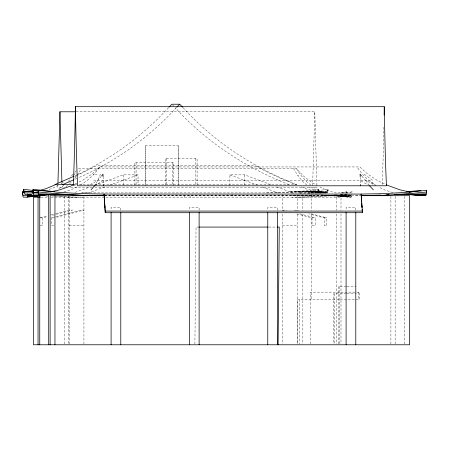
<?xml version="1.0" encoding="UTF-8"?>
<svg xmlns="http://www.w3.org/2000/svg" width="449" height="449" viewBox="0 0 449 449"><rect width="100%" height="100%" fill="white"/><g stroke="black" fill="none" stroke-linecap="round" stroke-linejoin="round"><path stroke-width="0.34" stroke-dasharray="2.25 1.68" d="M194.9 344.074L196.05 227.071L198.149 227.071M76.055 111.784L314.788 111.784L312.594 187.244M57.848 185.179L57.753 187.244L64.757 187.244M184.601 197.156L184.803 195.725M227.076 195.697L227.211 194.748M81.813 192.896L274.636 192.896A390.299 390.215 -90 0 0 328.051 189.237L326.967 192.486L326.423 192.896L320.042 192.896L306.785 191.465L319.497 192.486L320.042 192.896M318.195 193.064L327.512 192.902L328.051 189.237M100.486 174.195L97.742 180.526L94.924 185.201M77.222 175.093L81.325 168.397M73.933 175.093L76.201 171.748M80.5 185.033L87.168 180.526L94.049 174.195L99.874 166.944L359.817 166.944L367.883 174.195L377.424 180.526L385.82 184.618M101.25 176.305L97.742 180.526L87.836 185.785M74.646 178.287L76.88 175.649M68.214 181.491L70.437 179.056M73.047 174.201L70.095 176.917M74.854 172.264L76.207 170.816M168.504 107.659C142.221 136.429 110.039 159.799 74.607 175.969M176.362 107.659C148.973 137.585 115.247 161.803 78.008 177.922M99.874 166.944L91.809 174.195L82.274 180.526L78.67 182.277M65.885 186.801L68.955 184.174M69.472 183.731L71.52 181.98M63.954 185.05L61.232 187.244L57.685 189.276M94.576 185.785L103.259 180.526L103.13 177.361M58.275 185.134L54.66 187.244L47.28 190.292M61.289 183.383L63.702 181.98M75.073 184.034L78.07 182.569M76.975 186.947L70.936 189.854L63.865 192.043M74.904 176.474L76.145 175.901M76.762 175.61L96.412 165.771L255.144 165.771L269.215 173.022L282.848 179.353L297.221 185.156M74.831 179.319L77.374 178.202M75.022 192.397L90.019 186.947M94.582 185.291L123.273 174.869L138.045 174.869L138.045 185.639M87.836 193.104L104.791 186.947M109.354 185.291L138.045 174.869M40.208 217.692L47.611 215.75M50.978 214.863L55.014 213.803M55.687 213.623L69.152 210.087L72.362 210.087L50.821 215.75M40.174 217.872L42.739 217.872L47.454 216.631M53.65 225.651L51.702 225.651L51.702 217.872L55.064 216.985M55.738 216.811L81.32 210.087L83.924 210.087L55.648 217.518M340.634 193.042L346.751 191.863A305.786 6.494 -90 0 0 347.083 193.895M345.629 193.104L352.291 191.863L352.291 192.952M355.619 195.697L360.407 195.612M300.701 191.268L289.319 191.465L327.512 191.268L295.958 191.465M307.262 191.465L318.953 191.268L319.497 192.486L301.475 191.465M291.328 193.064L300.701 192.902M309.322 193.064L318.953 192.902L318.414 189.237A390.299 390.215 90 0 1 265.005 192.89M316.747 195.725L328.617 195.528M335.19 195.725L347.083 195.528A305.786 6.494 -90 0 0 347.756 197.15L351.286 197.156A305.786 6.494 -90 0 0 351.96 195.528L328.152 195.725M340.297 195.725L351.96 195.528M297.867 191.465L310.332 191.268M299.943 193.064L310.332 192.902M321.613 195.725L334.157 195.528M299.444 193.07L318.953 192.902M307.616 193.07L327.512 192.902M323.482 195.725L347.083 195.528M78.463 168.397L296.278 168.397L303.047 175.649L311.039 181.98L316.466 185.134M93.083 174.195L94.049 174.195M95.233 174.195L97.107 174.195M229.899 185.639L229.899 174.869L244.671 174.869L272.234 185.19M72.749 175.649L73.557 175.649M293.416 168.397L297.861 175.649L298.697 175.649M93.583 180.526L369.931 180.526L375.594 185.347L368.775 180.526L362.321 174.195L356.961 166.944M75.196 184.612L296.677 184.612C253.758 167.718 214.089 141.957 183.057 107.659M73.226 185.785L76.992 185.785M70.549 187.244L92.253 187.244M94.862 187.244L316.988 187.244L314.788 111.784M105.072 195.523L297.614 195.523A408.837 408.742 90 0 0 322.674 194.759M340.387 194.737L351.286 195.523A305.786 6.494 -90 0 0 351.96 193.895M104.078 195.697L360.586 195.697M104.797 195.725L340.409 195.725L351.286 197.156L338.4 195.725L351.623 196.746L333.472 195.725M40.859 197.156L47.869 197.156M50.962 197.156L340.999 197.156L340.999 210.446M282.41 194.529L282.41 210.087L286.962 210.441M298.523 210.441L294.572 210.087L295.919 210.441M51.702 217.872L53.65 217.872M312.027 217.872L315.232 217.872L315.232 225.651L312.027 225.651L312.027 217.872L296.542 213.803M324.195 217.872L326.793 217.872L326.793 225.651L324.195 225.651L324.195 217.872L308.71 213.803M40.174 225.651L42.739 225.651L42.739 217.872M69.152 225.651L83.924 225.651M282.41 225.651L297.176 225.651M268.766 227.071L276.455 227.071M346.392 286.378L338.742 286.378L338.742 344.08M346.993 286.378L356.035 286.378M346.392 293.809L333.624 293.809L333.624 344.08M346.993 293.809L356.035 293.809M340.617 194.737L347.419 195.113A305.786 6.494 -90 0 0 347.756 195.517M329.044 195.725L347.419 196.746L334.359 195.725L347.756 197.156M345.343 194.759L351.623 195.113L346.751 194.737M309.31 191.465L326.967 192.486L313.997 191.465L326.423 192.896L315.799 191.465L305.556 188.687L301.066 186.784M342.609 194.737L347.419 195.113M344.506 194.771L351.286 195.523L345.169 194.72M311.314 213.803L326.793 217.872M299.752 213.803L315.232 217.872M282.41 210.087L283.751 210.441M336.475 193.048L329.925 191.313L320.081 187.244M393.094 192.638L384.361 189.854L378.507 186.947M325.632 193.165L320.597 191.313L313.509 187.244M276.831 186.907L293.236 193.053M229.899 174.869L257.468 185.19M262.059 186.907L278.47 193.053M321.052 193.165L316.203 191.313L309.372 187.244M288.814 184.612C245.9 167.718 206.231 141.957 175.194 107.659M361.855 176.143L365.828 180.526L374.898 185.168M360.21 177.361L360.339 180.526L368.332 185.128M364.268 174.195L373.057 180.526M310.787 185.05L306.976 181.98L301.184 175.649L296.278 168.397M306.807 185.05L303.221 181.98L297.861 175.649M172.326 104.712L174.717 107.171M365.828 180.526L369.106 185.263M318.414 189.237L318.953 191.268M189.938 195.725L190.14 197.156M360.339 180.526L360.525 184.472M103.259 180.526L103.444 184.472M61.928 182.434L62.147 187.244M404.734 196.398L404.734 344.074M395.137 196.398L395.137 344.074M390.905 196.398L390.905 344.074M358.268 292.142L358.268 299.416M355.788 210.284L355.788 207.483L346.095 207.483L346.095 210.284M346.751 192.952L346.751 191.863A408.837 408.742 -90 0 1 336.688 193.092M340.999 213.943L340.999 344.08M339.343 286.378L339.343 344.08M336.374 197.156L336.374 210.446M336.374 213.943L336.374 344.08M334.224 293.809L334.224 344.776M311.808 194.529L311.808 210.564M311.808 214.05L311.808 299.416M310.343 344.08L310.343 292.142L359.733 292.142L359.733 299.416L297.805 299.416L297.805 344.08M302.851 194.529L302.851 210.598M302.851 214.094L302.851 344.08M299.27 299.416L299.27 344.08M297.176 194.529L297.176 210.087M297.176 214.151L297.176 344.074M282.41 214.151L282.41 344.074M277.454 210.284L277.454 207.483L267.761 207.483L267.761 210.284M244.671 174.869L244.671 185.639M232.616 194.608L232.616 195.697M199.12 210.284L199.12 207.483L189.427 207.483L189.427 210.284M197.1 184.943L197.1 158.435L165.428 158.435L165.428 185.639M195.854 158.435L195.854 185.639M178.343 185.639L178.343 145.779L145.566 145.779L145.566 185.639M178.146 145.779L178.146 184.937M173.69 185.639L173.69 162.476L134.874 162.476L134.874 184.966M172.489 162.476L172.489 184.96M166.674 158.435L166.674 185.639M145.762 145.779L145.762 185.639M136.075 162.476L136.075 185.639M123.273 174.869L123.273 185.639M120.787 210.284L120.787 207.483L111.094 207.483L111.094 210.284M83.924 196.6L83.924 344.074M69.152 196.6L69.152 344.074M68.787 195.697L68.787 344.074M64.555 196.398L64.555 344.074M383.889 127.219A264.489 5.618 -90 0 1 382.105 185.179M318.414 190.87A390.299 390.215 90 0 1 298.647 193.081M328.051 190.87A390.299 390.215 -90 0 1 308.278 193.081M86.556 192.89A390.299 390.215 -90 0 1 81.74 192.862M336.688 194.726A408.837 408.742 -90 0 1 292.075 197.15M317.134 194.759A408.837 408.742 -90 0 1 292.075 195.517M342.228 194.726A408.837 408.742 -90 0 1 297.614 197.15M342.228 193.092A408.837 408.742 90 0 0 352.291 191.863A305.786 6.494 -90 0 1 352.072 193.306M77.127 197.15A408.837 408.742 -90 0 1 52.741 196.432M48.009 196.123A408.837 408.742 -90 0 1 44.636 195.871M82.667 197.15A408.837 408.742 -90 0 1 58.28 196.432"/><path stroke-width="0.67" d="M278.094 344.776L279.25 227.071L277.151 227.071M75.353 111.784L59.953 111.784L57.943 183.119M54.278 191.566A390.299 390.215 -90 0 1 33.142 189.237L32.064 192.486L31.52 192.896L25.133 192.896L24.05 191.268L23.511 189.237A390.299 390.215 90 0 0 33.035 190.432M33.142 190.87L32.064 194.12L31.52 194.529L25.133 194.529L24.05 192.902L23.511 189.237M101.687 175.778L103.001 174.195L103.102 176.726M91.012 189.854L94.576 185.785M168.981 107.171L171.849 104.224L179.707 104.224L182.575 107.171M176.839 107.171L179.707 104.224M74.472 184.326L71.475 185.785L59.7 189.854L50.462 191.908M73.967 176.249L54.885 184.612L73.249 184.612M62.742 184.612L73.557 179.875M55.62 184.612L46 188.687L40.881 190.073M409.123 192.318L421.01 190.404L406.777 191.74M28.326 194.529L30.981 194.17M23.791 192.043A408.837 408.742 -90 0 1 22.45 191.863L22.45 193.497A305.786 6.494 90 0 0 23.455 197.15L26.985 197.156L37.705 196.011M415.561 194.894L406.042 194.271L425.545 195.697A305.786 6.494 -90 0 0 426.55 192.043L426.55 190.404L404.858 192.441L383.042 193.659L361.159 194.063L104.078 194.063L82.195 193.659L60.374 192.441L38.687 190.404A305.786 6.494 90 0 1 37.682 194.063L34.146 194.063A305.786 6.494 -90 0 1 33.147 190.404L38.569 190.915M426.55 192.037L404.858 194.075L383.042 195.293L361.159 195.697M33.142 189.237L33.147 192.037A305.786 6.494 90 0 0 34.146 195.697L36.167 195.511M39.529 195.203L40.87 195.079M44.232 194.765L45.579 194.642M34.146 195.697L49.491 194.642M51.573 194.456L53.655 194.271L51.618 194.406M31.447 196.426L27.322 196.746L40.253 196.028M32.822 196.32L36.947 195.994M48.217 194.625L38.019 195.293L59.97 194.271M380.909 195.102L369.982 195.433M386.365 194.799L389.092 194.647M394.548 194.338L397.275 194.187M44.002 194.815L47.398 194.653M52.151 194.428L55.541 194.271M412.249 194.271L426.219 194.075L417.194 194.136M408.865 194.192L397.763 194.271L412.536 194.271M75.421 106.694L384.271 106.694A264.489 5.618 -90 0 0 386.471 185.791L77.621 185.785A264.489 5.618 -90 0 1 75.421 106.694A264.489 5.618 -90 0 1 73.254 185.179M52.207 194.529L65.503 194.529M104.707 195.697L50.125 195.697L50.125 344.776M361.198 195.697L409.567 195.697L409.567 344.776L33.428 344.776L33.428 197.156L40.444 197.156M105.268 211.081L362.349 211.081L362.349 212.714L105.268 212.714L104.078 194.063L105.268 212.714M198.845 227.071L268.064 227.071M38.339 192.475L33.479 192.441L38.367 192.509M47.308 194.136L38.35 194.075L52.55 194.271M55.581 194.192L66.604 194.271M32.968 191.341L24.05 191.268L32.698 191.42M40.152 195.635L27.658 195.528L39.551 195.725M104.078 195.697L82.195 195.293L60.374 194.075L38.687 192.037A305.786 6.494 90 0 1 37.682 195.697M82.807 195.405L56.883 194.187M404.151 194.271L425.882 195.293L415.578 194.625M399.728 194.271L420.309 195.231M412.143 194.406L410.083 194.271L412.098 194.456M418.277 195.074L420.32 195.203M414.118 194.642L425.545 195.697L415.959 194.647M33.147 190.404L38.592 191.257M23.78 192.11L22.45 191.863A305.786 6.494 -90 0 0 23.455 195.517L26.985 195.523A305.786 6.494 90 0 0 27.658 193.895M409.898 192.054L399.997 189.854L386.421 184.909M369.471 185.785L373.377 189.854M361.411 175.654L360.087 174.195L360.188 176.726M362.349 211.081L361.159 194.063L361.159 195.152M361.204 196.353L361.568 201.59L361.568 199.957M361.664 202.897L361.984 207.483L361.984 205.85M362.119 209.442L362.349 212.714M360.525 184.472L360.586 185.785M103.444 184.472L103.506 185.785M61.9 181.744L59.953 111.784M355.788 212.383L355.788 344.776M346.095 212.383L346.095 344.776M277.454 212.383L277.454 344.776M267.761 212.383L267.761 344.776M199.12 212.383L199.12 344.776M189.427 212.383L189.427 344.776M120.787 212.383L120.787 344.776M111.094 212.383L111.094 344.776M104.898 205.85L104.898 207.483M104.488 199.957L104.488 201.59M54.958 195.697L54.958 344.776M48.711 194.529L48.711 344.776M39.753 195.225L39.753 344.776M38.687 190.404L38.687 192.037M38.053 197.156L38.053 344.776M426.55 190.404A305.786 6.494 -90 0 1 426.331 191.852M384.271 106.694A264.489 5.618 -90 0 1 384.125 115.096M27.877 194.26A305.786 6.494 90 0 1 26.985 197.15"/></g></svg>
